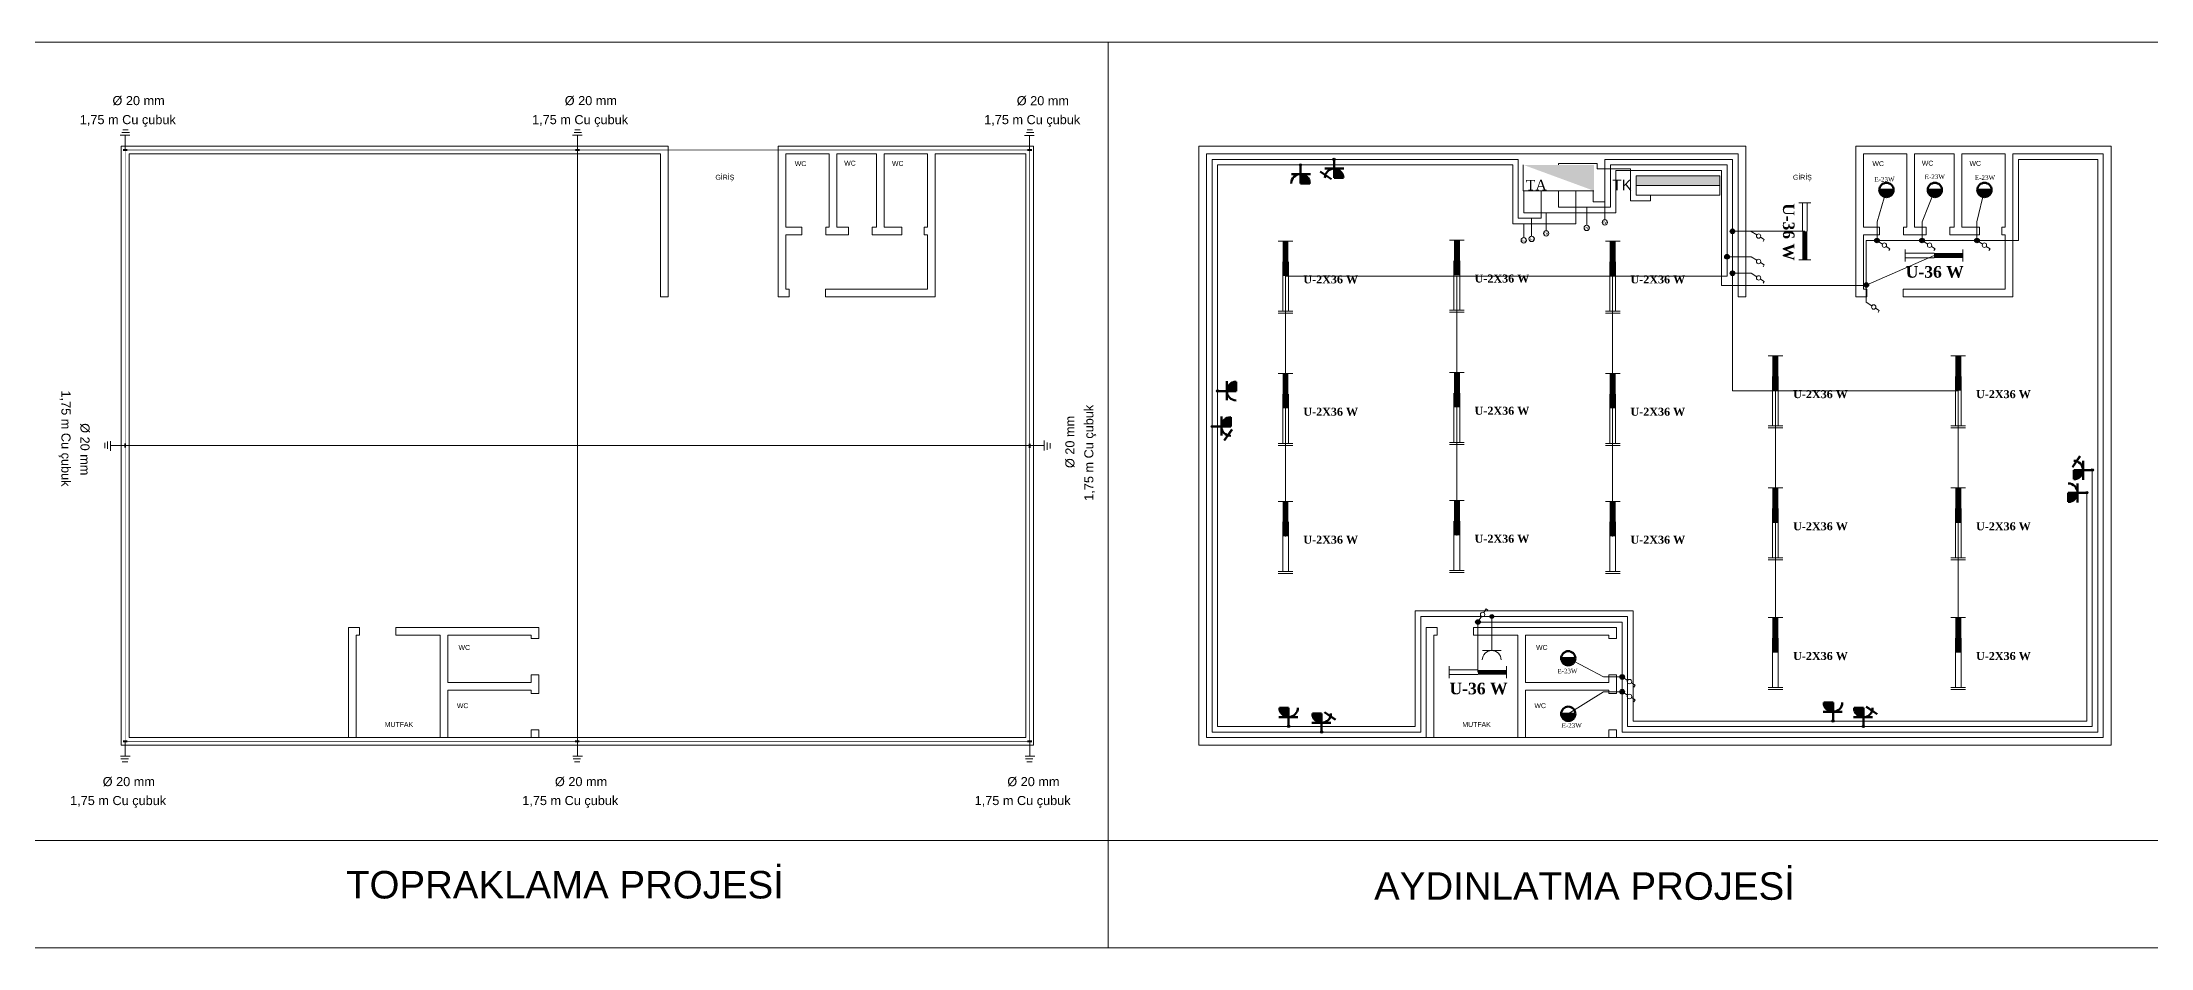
# Model space of a CAD drawing. Header units: millimetres. Extents: x -25043 to 36072, y 3768 to 12000.
# Drawn here: x -12953 to 6206, y 3768 to 12000 of the extents above; entities that cross this region are included whole.
import ezdxf

# ---------------------------------------------------------------- set-up
doc = ezdxf.new("R2010")
doc.units = ezdxf.units.MM
doc.linetypes.add('ACAD_ISO02W100', pattern=[15, 12, -3])
doc.linetypes.add('DASHED', pattern=[19.05, 12.7, -6.35])
for name, color, linetype in [('AnaHat', 11, 'Continuous'), ('AydınlatmaT.', 1, 'Continuous'), ('Elektrik T.', 4, 'Continuous'), ('Hat', 2, 'Continuous'), ('Müşterek', 131, 'Continuous'), ('Tarama', 42, 'Continuous'), ('TopraklamaY.', 3, 'ACAD_ISO02W100'), ('YazılarY.', 7, 'Continuous')]:
    doc.layers.add(name, color=color, linetype=linetype)
for name, color, linetype, lineweight in [('ARMATUR', 3, 'Continuous', 20), ('Duvar', 7, 'Continuous', 20), ('EHAT-DATA', 120, 'DASHED', 20), ('ELK', 1, 'Continuous', 50), ('elk035', 3, 'Continuous', 30), ('OK', 51, 'Continuous', 20), ('PRİZ-1', 4, 'Continuous', 50)]:
    doc.layers.add(name, color=color, linetype=linetype, lineweight=lineweight)
doc.styles.add('ALT', font='times.ttf', dxfattribs={"height": 20})
doc.styles.add('MEKAN', font='times.ttf')
doc.styles.get("Standard").update_dxf_attribs({"font": 'arial.ttf'})
doc.styles.add('TXTX', font='arial.ttf')

# ---------------------------------------------------------------- blocks, each defined once
blk = doc.blocks.new('C_ARMATUR')
at = {"layer": 'ELK'}
blk.add_hatch(color=256, dxfattribs=at).paths.add_polyline_path([(-9, 9, 0.198912), (-12.8, 0), (12.8, 0, 0.668179)])
blk.add_line((-12.8, 0), (12.8, 0), dxfattribs=at)
blk.add_lwpolyline([(-9, 9, 1), (9, -9, 1)], format="xyb", close=True, dxfattribs=at)
blk = doc.blocks.new('B')
at = {"layer": 'elk035'}
blk.add_hatch(color=256, dxfattribs=at).paths.add_polyline_path([(2.5, 0, 1), (-2.5, 0, 1)])
blk.add_circle((0, 0), 2.5, dxfattribs=at)
blk = doc.blocks.new('*U57')
at = {"color": 1}
blk.add_line((0, 5), (0, 20), dxfattribs=at)
for p, q in [((0, -15), (-5, -15)), ((0, -15), (-5, -15)), ((0, -5), (0, -15)), ((0, -5), (0, -15))]:
    blk.add_line(p, q)
blk.add_circle((0, 0), 5)
blk = doc.blocks.new('ETANŞ PRİZ')
at = {"layer": 'PRİZ-1'}
blk.add_hatch(color=256, dxfattribs=at).paths.add_polyline_path([(-12, -24), (0, -24), (0, -12, 0.414214)])
for p, q in [((0, -24), (0, 0)), ((11.8, -12), (-12.8, -12)), ((-12, -24), (0, -24)), ((0, -12), (11.8, -12))]:
    blk.add_line(p, q, dxfattribs=at)
blk.add_arc((0, -24), 12, 0, 180, dxfattribs=at)
at = {"layer": 'EHAT-DATA', "flags": 3}
blk.add_attdef('ETANŞ-PRİZ', (24.8, -22.4), '', height=10, dxfattribs=at)

msp = doc.modelspace()

# ---------------------------------------------------------------- hatches: boundary and pattern name
at = {"layer": 'AnaHat', "lineweight": 0}
h = msp.add_hatch(color=256, dxfattribs=at)
h.dxf.hatch_style = 1
h.paths.add_polyline_path([(1529, 10785), (1529, 10697), (2290, 10697), (2290, 10785)])
at = {"layer": 'YazılarY.', "lineweight": 0}
msp.add_hatch(color=2, dxfattribs=at).paths.add_polyline_path([(1145, 10650), (1145, 10885), (505, 10885)])

# ---------------------------------------------------------------- linework, layer by layer
at = {"lineweight": 0}
for p, q in [((-12234, 10180), (-12234, 11055)), ((-12234, 11055), (-7266, 11055)), ((-12164, 6650), (-12164, 10985)), ((-12164, 10985), (-7336, 10985)), ((-7336, 10985), (-7336, 9685)), ((-7266, 9685), (-7266, 11055)), ((-6266, 11055), (-3946, 11055)), ((-6266, 10985), (-6266, 11055)), ((-6266, 10985), (-6266, 9685)), ((-6196, 10985), (-5802, 10985)), ((-6196, 10318), (-6196, 10985)), ((-6196, 10985), (-5802, 10985)), ((-5802, 10318), (-5802, 10985)), ((-5732, 10985), (-5373, 10985)), ((-5732, 10985), (-5373, 10985)), ((-5732, 10318), (-5732, 10985)), ((-5373, 10318), (-5373, 10985)), ((-5303, 10985), (-4909, 10985)), ((-5303, 10985), (-4909, 10985)), ((-5303, 10318), (-5303, 10985)), ((-4909, 10985), (-4909, 10318)), ((-4839, 10985), (-4016, 10985)), ((-4839, 10985), (-4839, 9685)), ((-4016, 10985), (-4016, 7642)), ((-3946, 11055), (-3946, 7134)), ((-2443, 10180), (-2443, 11055)), ((-2443, 11055), (2525, 11055)), ((-2373, 6650), (-2373, 10985)), ((-2373, 10985), (2455, 10985)), ((2455, 10985), (2455, 9685)), ((2525, 9685), (2525, 11055)), ((3525, 11055), (5844, 11055)), ((3525, 10985), (3525, 11055)), ((3525, 10985), (3525, 9685)), ((3595, 10985), (3989, 10985)), ((3595, 10318), (3595, 10985)), ((3595, 10985), (3989, 10985)), ((3989, 10318), (3989, 10985)), ((4059, 10985), (4418, 10985)), ((4059, 10985), (4418, 10985)), ((4059, 10318), (4059, 10985)), ((4418, 10318), (4418, 10985)), ((4488, 10985), (4882, 10985)), ((4488, 10985), (4882, 10985)), ((4488, 10318), (4488, 10985)), ((4882, 10985), (4882, 10318)), ((4952, 10985), (5774, 10985)), ((4952, 10985), (4952, 9685)), ((5774, 10985), (5774, 7642)), ((5844, 11055), (5844, 7134)), ((-12234, 5610), (-12234, 10180)), ((-6051, 10318), (-6196, 10318)), ((-6196, 9755), (-6196, 10248)), ((-6196, 10248), (-6162, 10248)), ((-6196, 10248), (-6051, 10248)), ((-6051, 10248), (-6051, 10318)), ((-5832, 10248), (-5832, 10318)), ((-5832, 10318), (-5802, 10318)), ((-5832, 10248), (-5626, 10248)), ((-5732, 10318), (-5626, 10318)), ((-5626, 10318), (-5626, 10248)), ((-5413, 10318), (-5373, 10318)), ((-5413, 10248), (-5413, 10318)), ((-5413, 10248), (-5142, 10248)), ((-5373, 10248), (-5413, 10248)), ((-5338, 10248), (-5373, 10248)), ((-5373, 10248), (-5303, 10248)), ((-5303, 10318), (-5273, 10318)), ((-5273, 10318), (-5142, 10318)), ((-5142, 10318), (-5142, 10248)), ((-4939, 10248), (-4939, 10318)), ((-4939, 10318), (-4909, 10318)), ((-4939, 10248), (-4909, 10248)), ((-4909, 10248), (-4939, 10248)), ((-4909, 10248), (-4909, 9755)), ((-2443, 5610), (-2443, 10180)), ((3740, 10318), (3595, 10318)), ((3595, 9755), (3595, 10248)), ((3595, 10248), (3629, 10248)), ((3595, 10248), (3740, 10248)), ((3740, 10248), (3740, 10318)), ((3959, 10248), (3959, 10318)), ((3959, 10318), (3989, 10318)), ((3959, 10248), (4164, 10248)), ((4059, 10318), (4164, 10318)), ((4164, 10318), (4164, 10248)), ((4378, 10318), (4418, 10318)), ((4378, 10248), (4378, 10318)), ((4378, 10248), (4648, 10248)), ((4418, 10248), (4378, 10248)), ((4453, 10248), (4418, 10248)), ((4418, 10248), (4488, 10248)), ((4488, 10318), (4518, 10318)), ((4518, 10318), (4648, 10318)), ((4648, 10318), (4648, 10248)), ((4852, 10248), (4852, 10318)), ((4852, 10318), (4882, 10318)), ((4852, 10248), (4882, 10248)), ((4882, 10248), (4852, 10248)), ((4882, 10248), (4882, 9755)), ((-7336, 9685), (-7266, 9685)), ((-6266, 9685), (-6196, 9685)), ((-6166, 9755), (-6196, 9755)), ((-6196, 9685), (-6166, 9685)), ((-6166, 9685), (-6166, 9755)), ((-5836, 9755), (-5836, 9685)), ((-5836, 9755), (-4909, 9755)), ((-4839, 9685), (-5836, 9685)), ((2455, 9685), (2525, 9685)), ((3525, 9685), (3595, 9685)), ((3625, 9755), (3595, 9755)), ((3595, 9685), (3625, 9685)), ((3625, 9685), (3625, 9755)), ((3955, 9755), (3955, 9685)), ((3955, 9755), (4882, 9755)), ((4952, 9685), (3955, 9685)), ((-4016, 7642), (-4016, 7134)), ((5774, 7642), (5774, 7134)), ((-4016, 7134), (-4016, 6650)), ((-3946, 7134), (-3946, 5680)), ((5774, 7134), (5774, 6650)), ((5844, 7134), (5844, 5680)), ((-12164, 6650), (-12164, 5680)), ((-10099, 6680), (-10069, 6680)), ((-10099, 6610), (-10099, 5680)), ((-10069, 6610), (-10099, 6610)), ((-10069, 6680), (-10069, 6610)), ((-9739, 6680), (-9739, 6610)), ((-9739, 6680), (-8439, 6680)), ((-9739, 6610), (-9336, 6610)), ((-9336, 6610), (-9336, 5680)), ((-9266, 6610), (-8509, 6610)), ((-9266, 6610), (-9266, 6181)), ((-8509, 6610), (-8509, 6580)), ((-8509, 6610), (-8509, 6580)), ((-8509, 6580), (-8439, 6580)), ((-8439, 6680), (-8439, 6580)), ((-4016, 6650), (-4016, 5680)), ((-2373, 6650), (-2373, 5680)), ((-308, 6680), (-278, 6680)), ((-308, 6610), (-308, 5680)), ((-278, 6610), (-308, 6610)), ((-278, 6680), (-278, 6610)), ((52, 6680), (52, 6610)), ((52, 6680), (1352, 6680)), ((52, 6610), (454, 6610)), ((454, 6610), (454, 5680)), ((524, 6610), (1282, 6610)), ((524, 6610), (524, 6181)), ((1282, 6610), (1282, 6580)), ((1282, 6610), (1282, 6580)), ((1282, 6580), (1352, 6580)), ((1352, 6680), (1352, 6580)), ((5774, 6650), (5774, 5680)), ((-8509, 6181), (-9266, 6181)), ((-8509, 6250), (-8509, 6181)), ((-8509, 6250), (-8439, 6250)), ((-8439, 6250), (-8439, 6081)), ((1282, 6181), (524, 6181)), ((1282, 6250), (1282, 6181)), ((1282, 6250), (1352, 6250)), ((1352, 6250), (1352, 6081)), ((-9266, 6111), (-9266, 5680)), ((-8509, 6111), (-9266, 6111)), ((-8509, 6111), (-8509, 6081)), ((-8509, 6111), (-8509, 6081)), ((-8509, 6081), (-8439, 6081)), ((524, 6111), (524, 5680)), ((1282, 6111), (524, 6111)), ((1282, 6111), (1282, 6081)), ((1282, 6111), (1282, 6081)), ((1282, 6081), (1352, 6081)), ((-8509, 5751), (-8509, 5680)), ((-8509, 5751), (-8439, 5751)), ((-8439, 5751), (-8439, 5680)), ((1282, 5751), (1282, 5680)), ((1282, 5751), (1352, 5751)), ((1352, 5751), (1352, 5680)), ((-3946, 5610), (-12234, 5610)), ((-11816, 5680), (-12164, 5680)), ((-11990, 5680), (-12075, 5680)), ((-12075, 5610), (-11905, 5610)), ((-11905, 5680), (-11990, 5680)), ((-11399, 5680), (-11816, 5680)), ((-11329, 5680), (-11746, 5680)), ((-11569, 5610), (-11399, 5610)), ((-10911, 5680), (-11329, 5680)), ((-10841, 5680), (-11259, 5680)), ((-11100, 5610), (-10930, 5610)), ((-10354, 5680), (-10841, 5680)), ((-10597, 5680), (-10682, 5680)), ((-10682, 5610), (-10512, 5610)), ((-10512, 5680), (-10597, 5680)), ((-9484, 5680), (-10354, 5680)), ((-9919, 5680), (-10169, 5680)), ((-10169, 5610), (-9669, 5610)), ((-9669, 5680), (-9919, 5680)), ((-9414, 5680), (-9669, 5680)), ((-8544, 5680), (-9414, 5680)), ((-8979, 5680), (-9229, 5680)), ((-9229, 5610), (-8729, 5610)), ((-8729, 5680), (-8979, 5680)), ((-8544, 5680), (-8729, 5680)), ((-7604, 5680), (-8544, 5680)), ((-8039, 5680), (-8289, 5680)), ((-8289, 5610), (-7789, 5610)), ((-7789, 5680), (-8039, 5680)), ((-7604, 5680), (-7789, 5680)), ((-4016, 5680), (-7604, 5680)), ((-7099, 5680), (-7349, 5680)), ((-7349, 5610), (-6849, 5610)), ((-6849, 5680), (-7099, 5680)), ((-3946, 5680), (-3946, 5610)), ((5844, 5610), (-2443, 5610)), ((-2026, 5680), (-2373, 5680)), ((-2200, 5680), (-2285, 5680)), ((-2285, 5610), (-2115, 5610)), ((-2115, 5680), (-2200, 5680)), ((-1608, 5680), (-2026, 5680)), ((-1538, 5680), (-1956, 5680)), ((-1778, 5610), (-1608, 5610)), ((-1121, 5680), (-1538, 5680)), ((-1051, 5680), (-1468, 5680)), ((-1310, 5610), (-1140, 5610)), ((-563, 5680), (-1051, 5680)), ((-807, 5680), (-892, 5680)), ((-892, 5610), (-722, 5610)), ((-722, 5680), (-807, 5680)), ((307, 5680), (-563, 5680)), ((-128, 5680), (-378, 5680)), ((-378, 5610), (122, 5610)), ((122, 5680), (-128, 5680)), ((377, 5680), (122, 5680)), ((1247, 5680), (377, 5680)), ((812, 5680), (562, 5680)), ((562, 5610), (1062, 5610)), ((1062, 5680), (812, 5680)), ((1247, 5680), (1062, 5680)), ((2187, 5680), (1247, 5680)), ((1752, 5680), (1502, 5680)), ((1502, 5610), (2002, 5610)), ((2002, 5680), (1752, 5680)), ((2187, 5680), (2002, 5680)), ((5774, 5680), (2187, 5680)), ((2692, 5680), (2442, 5680)), ((2442, 5610), (2942, 5610)), ((2942, 5680), (2692, 5680)), ((5844, 5680), (5844, 5610))]:
    msp.add_line(p, q, dxfattribs=at)
at = {"color": 4, "linetype": 'Continuous', "lineweight": 0}
for p, q in [((-2216, 8384), (-2147, 8484)), ((-2211, 8381), (-2143, 8481)), ((-2207, 8379), (-2139, 8478)), ((5558, 8239), (5490, 8139)), ((5562, 8236), (5494, 8137)), ((5566, 8234), (5498, 8134)), ((3717, 5888), (3617, 5956)), ((3719, 5892), (3620, 5960)), ((3722, 5896), (3622, 5964)), ((-1205, 5838), (-1305, 5906)), ((-1202, 5842), (-1302, 5910)), ((-1199, 5846), (-1299, 5914))]:
    msp.add_line(p, q, dxfattribs=at)
at = {"lineweight": 0}
for points in [[(-13103, 12000), (-3268, 12000), (-3268, 4743), (-13103, 4743)], [(-3268, 12000), (6567, 12000), (6567, 4743), (-3268, 4743)], [(-13103, 4743), (-3268, 4743), (-3268, 3768), (-13103, 3768)], [(-3268, 4743), (6567, 4743), (6567, 3768), (-3268, 3768)]]:
    msp.add_lwpolyline(points, close=True, dxfattribs=at)
for points in [[(-10169, 5680), (-10169, 6680), (-10099, 6680)], [(-378, 5680), (-378, 6680), (-308, 6680)]]:
    msp.add_lwpolyline(points, dxfattribs=at)
at = {"layer": 'AnaHat', "lineweight": 0}
for p, q in [((825, 10885), (825, 10898)), ((2290, 10697), (1529, 10697)), ((1529, 10609), (1534, 10609)), ((1659, 10559), (1529, 10559)), ((1659, 10609), (1659, 10559))]:
    msp.add_line(p, q, dxfattribs=at)
at = {"layer": 'AnaHat', "color": 6, "lineweight": 0}
msp.add_line((1960, 10886), (1960, 10885), dxfattribs=at)
at = {"layer": 'AnaHat', "lineweight": 0}
msp.add_lwpolyline([(1529, 10559), (1479, 10559), (1479, 10848), (1479, 10848), (1245, 10848), (1175, 10848), (1175, 10898), (825, 10898)], dxfattribs=at)
msp.add_lwpolyline([(2290, 10609), (1529, 10609), (1529, 10785), (2290, 10785)], close=True, dxfattribs=at)
at = {"layer": 'ARMATUR', "lineweight": 0}
for p, q in [((3116, 10539), (3008, 10539)), ((3041, 10539), (3041, 10281)), ((3084, 10281), (3084, 10539)), ((-1722, 10192), (-1590, 10192)), ((-1722, 10192), (-1590, 10192)), ((-165, 10200), (-33, 10200)), ((-165, 10200), (-33, 10200)), ((1250, 10192), (1383, 10192)), ((1250, 10192), (1383, 10192)), ((-1682, 10005), (-1682, 9687)), ((-1629, 9687), (-1629, 10005)), ((-126, 10013), (-126, 9695)), ((-73, 9695), (-73, 10013)), ((1290, 10005), (1290, 9687)), ((1343, 9687), (1343, 10005)), ((3116, 10022), (3008, 10022)), ((3975, 10115), (3975, 10007)), ((4236, 10083), (3975, 10083)), ((3975, 10039), (4236, 10039)), ((4497, 10115), (4497, 10007)), ((-1682, 9874), (-1682, 9556)), ((-1629, 9556), (-1629, 9874)), ((-126, 9882), (-126, 9564)), ((-73, 9564), (-73, 9882)), ((1290, 9874), (1290, 9556)), ((1343, 9556), (1343, 9874)), ((-1722, 9556), (-1590, 9556)), ((-1722, 9537), (-1590, 9537)), ((-165, 9564), (-33, 9564)), ((-165, 9546), (-33, 9546)), ((1250, 9556), (1383, 9556)), ((1250, 9537), (1383, 9537)), ((2728, 9150), (2861, 9150)), ((2728, 9150), (2861, 9150)), ((4390, 9150), (4522, 9150)), ((-1722, 8989), (-1590, 8989)), ((-1722, 8989), (-1590, 8989)), ((-165, 8998), (-33, 8998)), ((-165, 8998), (-33, 8998)), ((1250, 8989), (1383, 8989)), ((1250, 8989), (1383, 8989)), ((2768, 8962), (2768, 8644)), ((2768, 8832), (2768, 8514)), ((2821, 8644), (2821, 8962)), ((2821, 8514), (2821, 8832)), ((4430, 8962), (4430, 8644)), ((4430, 8832), (4430, 8514)), ((4483, 8644), (4483, 8962)), ((4483, 8514), (4483, 8832)), ((-1682, 8802), (-1682, 8484)), ((-1682, 8671), (-1682, 8353)), ((-1629, 8484), (-1629, 8802)), ((-1629, 8353), (-1629, 8671)), ((-126, 8811), (-126, 8493)), ((-126, 8680), (-126, 8362)), ((-73, 8493), (-73, 8811)), ((-73, 8362), (-73, 8680)), ((1290, 8802), (1290, 8484)), ((1290, 8671), (1290, 8353)), ((1343, 8484), (1343, 8802)), ((1343, 8353), (1343, 8671)), ((2728, 8514), (2861, 8514)), ((2728, 8495), (2861, 8495)), ((4390, 8514), (4522, 8514)), ((4390, 8495), (4522, 8495)), ((-1722, 8353), (-1590, 8353)), ((-1722, 8335), (-1590, 8335)), ((-165, 8362), (-33, 8362)), ((-165, 8343), (-33, 8343)), ((1250, 8353), (1383, 8353)), ((1250, 8335), (1383, 8335)), ((2728, 7948), (2861, 7948)), ((2728, 7948), (2861, 7948)), ((4390, 7948), (4522, 7948)), ((4390, 7948), (4522, 7948)), ((-1722, 7826), (-1590, 7826)), ((-1722, 7826), (-1590, 7826)), ((-165, 7835), (-33, 7835)), ((-165, 7835), (-33, 7835)), ((1250, 7826), (1383, 7826)), ((1250, 7826), (1383, 7826)), ((2768, 7761), (2768, 7443)), ((2821, 7443), (2821, 7761)), ((4430, 7761), (4430, 7443)), ((4483, 7443), (4483, 7761)), ((-1682, 7639), (-1682, 7321)), ((-1682, 7508), (-1682, 7190)), ((-1629, 7321), (-1629, 7639)), ((-1629, 7190), (-1629, 7508)), ((-126, 7648), (-126, 7330)), ((-126, 7517), (-126, 7199)), ((-73, 7330), (-73, 7648)), ((-73, 7199), (-73, 7517)), ((1290, 7639), (1290, 7321)), ((1290, 7508), (1290, 7190)), ((1343, 7321), (1343, 7639)), ((1343, 7190), (1343, 7508)), ((2768, 7630), (2768, 7312)), ((2821, 7312), (2821, 7630)), ((4430, 7630), (4430, 7312)), ((4483, 7312), (4483, 7630)), ((2728, 7312), (2861, 7312)), ((2728, 7294), (2861, 7294)), ((4390, 7312), (4522, 7312)), ((4390, 7294), (4522, 7294)), ((-1722, 7190), (-1590, 7190)), ((-1722, 7172), (-1590, 7172)), ((-165, 7199), (-33, 7199)), ((-165, 7180), (-33, 7180)), ((1250, 7190), (1383, 7190)), ((1250, 7172), (1383, 7172)), ((2728, 6770), (2861, 6770)), ((2728, 6770), (2861, 6770)), ((4390, 6770), (4522, 6770)), ((4390, 6770), (4522, 6770)), ((2768, 6582), (2768, 6264)), ((2821, 6264), (2821, 6582)), ((4430, 6582), (4430, 6264)), ((4483, 6264), (4483, 6582)), ((-169, 6328), (-169, 6219)), ((352, 6328), (352, 6219)), ((2768, 6452), (2768, 6134)), ((2821, 6134), (2821, 6452)), ((4430, 6452), (4430, 6134)), ((4483, 6134), (4483, 6452)), ((92, 6295), (-169, 6295)), ((-169, 6252), (92, 6252)), ((2728, 6134), (2861, 6134)), ((4389, 6134), (4522, 6134)), ((2728, 6115), (2861, 6115)), ((4389, 6116), (4522, 6116))]:
    msp.add_line(p, q, dxfattribs=at)
for points, const_width in [([(-1656, 10192), (-1656, 9874)], 53), ([(-1656, 10192), (-1656, 9874)], 53), ([(-99, 10200), (-99, 9882)], 53), ([(-99, 10200), (-99, 9882)], 53), ([(1316, 10192), (1316, 9874)], 53), ([(1316, 10192), (1316, 9874)], 53), ([(3062, 10022), (3062, 10281)], 43), ([(4497, 10061), (4236, 10061)], 43.5), ([(-1656, 8989), (-1656, 8671)], 53), ([(-1656, 8989), (-1656, 8671)], 53), ([(-99, 8998), (-99, 8680)], 53), ([(-99, 8998), (-99, 8680)], 53), ([(1316, 8989), (1316, 8671)], 53), ([(1316, 8989), (1316, 8671)], 53), ([(2794, 9150), (2794, 8832)], 53), ([(2794, 9150), (2794, 8832)], 53), ([(4456, 9150), (4456, 8832)], 53), ([(4456, 9150), (4456, 8832)], 53), ([(-99, 7835), (-99, 7517)], 53), ([(-99, 7835), (-99, 7517)], 53), ([(2794, 7948), (2794, 7630)], 53), ([(2794, 7948), (2794, 7630)], 53), ([(4456, 7948), (4456, 7630)], 53), ([(4456, 7948), (4456, 7630)], 53), ([(-1656, 7826), (-1656, 7508)], 53), ([(-1656, 7826), (-1656, 7508)], 53), ([(1316, 7826), (1316, 7508)], 53), ([(1316, 7826), (1316, 7508)], 53), ([(2794, 6770), (2794, 6452)], 53), ([(2794, 6770), (2794, 6452)], 53), ([(4456, 6770), (4456, 6452)], 53), ([(4456, 6770), (4456, 6452)], 53), ([(352, 6273), (92, 6273)], 43.5)]:
    msp.add_lwpolyline(points, dxfattribs=dict(at, const_width=const_width))
at = {"layer": 'AydınlatmaT.', "lineweight": 0}
for p, q in [((508, 10650), (508, 10550)), ((823, 10650), (823, 10550)), ((1138, 10650), (1138, 10550)), ((3718, 10368), (3803, 10657)), ((4243, 10657), (4127, 10368)), ((4626, 10368), (4694, 10657)), ((3718, 10318), (3718, 10368)), ((4127, 10318), (4127, 10368)), ((4626, 10318), (4626, 10368)), ((3620, 10198), (3620, 9755)), ((3718, 10198), (3718, 10318)), ((4127, 10198), (4127, 10318)), ((4626, 10198), (4626, 10318)), ((2355, 10050), (2475, 10050)), ((2475, 10050), (2575, 10050)), ((3620, 9793), (4236, 10061)), ((2405, 9900), (2525, 9900)), ((2525, 9900), (2575, 9900)), ((3620, 9755), (3620, 9685)), ((3620, 9685), (3620, 9635)), ((913, 6400), (1232, 6231)), ((913, 5896), (1232, 6096))]:
    msp.add_line(p, q, dxfattribs=at)
for points in [[(1402, 6096), (1402, 5730), (1402, 5730), (5724, 5730), (5724, 5730), (5724, 10935), (5724, 10935), (5002, 10935), (5002, 10935), (5002, 10248), (5002, 10198), (3620, 10198), (3620, 10198), (3620, 10198), (3620, 9685), (3620, 9790), (2355, 9790), (2305, 9790), (2305, 10835), (2305, 10835), (1345, 10835), (1345, 10835), (1345, 10500), (1345, 10450), (976, 10450), (822, 10450), (772, 10450), (508, 10450), (508, 10550)], [(4456, 6452), (4456, 7630), (4456, 8832), (2794, 8832), (2794, 7630), (2794, 6452), (2794, 8832), (2455, 8832), (2405, 8832), (2405, 10935), (2405, 10935), (1245, 10935), (1245, 10935), (1245, 10550), (1138, 10550)], [(1295, 10885), (1295, 10550), (1295, 10500), (823, 10500), (823, 10550)], [(1316, 9874), (2355, 9874), (2355, 9874), (2355, 10885), (2355, 10885), (1295, 10885)], [(3062, 10281), (2405, 10281)], [(-1656, 7508), (-1656, 8671), (-1656, 9874), (-99, 9874), (-99, 8680), (-99, 7517), (-99, 9874), (-99, 9874), (-99, 9874)], [(-99, 9874), (1316, 9874), (1316, 8671), (1316, 7508)], [(92, 6273), (92, 6560), (92, 6560), (92, 6560), (92, 6680), (92, 6730), (1352, 6730), (1402, 6730), (1402, 6181), (1402, 6231), (1282, 6231), (1232, 6231), (1402, 6231), (1402, 6096), (1402, 6096), (1282, 6096), (1232, 6096)]]:
    msp.add_lwpolyline(points, dxfattribs=at)
at = {"layer": 'Elektrik T.', "color": 4, "lineweight": 0}
for p, q in [((-1343, 10819), (-1243, 10751)), ((-1340, 10823), (-1240, 10755)), ((-1337, 10828), (-1238, 10759)), ((217, 6471), (217, 6574)), ((302, 6471), (132, 6471))]:
    msp.add_line(p, q, dxfattribs=at)
at = {"layer": 'Elektrik T.', "lineweight": 0}
for p, q in [((666, 10650), (666, 10550)), ((981, 10650), (981, 10550)), ((217, 6574), (217, 6780))]:
    msp.add_line(p, q, dxfattribs=at)
for points in [[(666, 10550), (666, 10450), (666, 10400), (508, 10400), (458, 10400), (458, 10935), (458, 10935), (-2323, 10935), (-2323, 10935), (-2323, 5730), (-2323, 5730), (-428, 5730), (-428, 5730), (-428, 6680), (-428, 6730), (-428, 6780), (1402, 6780), (1452, 6780), (1452, 5780), (1452, 5780), (5674, 5780), (5674, 5780), (5674, 7843), (5674, 8111)], [(981, 10550), (981, 10450), (981, 10350), (508, 10350), (408, 10350), (408, 10885), (-2273, 10885), (-2273, 5780), (-478, 5780), (-478, 6680), (-478, 6730), (-478, 6830), (1402, 6830), (1502, 6830), (1502, 5830), (5624, 5830), (5624, 7843), (5624, 7905)]]:
    msp.add_lwpolyline(points, dxfattribs=at)
at = {"layer": 'Elektrik T.', "color": 4, "lineweight": 0}
for start, end in [(90, 180), (0, 90)]:
    msp.add_arc((217, 6385), 85.6, start, end, dxfattribs=at)
at = {"layer": 'Hat', "color": 3, "lineweight": 0}
for p in [(502, 10886), (1145, 10650)]:
    msp.add_line(p, (502, 10650), dxfattribs=at)
at = {"layer": 'Müşterek', "lineweight": 0}
msp.add_line((522, 10650), (522, 10650), dxfattribs=at)
at = {"layer": 'Tarama', "color": 7, "lineweight": 0, "true_color": 0xffffff, "const_width": 17.5}
for points in [[(-12218, 11021), (-12178, 11021)], [(-8109, 11021), (-8069, 11021)], [(-4001, 11020), (-3961, 11020)], [(-12199, 8314), (-12199, 8354)], [(-3981, 8352), (-3981, 8312)], [(-12180, 5645), (-12220, 5645)], [(-8071, 5645), (-8111, 5645)], [(-3961, 5645), (-4001, 5645)]]:
    msp.add_lwpolyline(points, dxfattribs=at)
at = {"layer": 'Tarama', "lineweight": 0, "const_width": 5}
msp.add_lwpolyline([(-12199, 11020), (-12199, 11020), (-12199, 11020), (-4016, 11020), (-3981, 11020), (-3981, 5680), (-3981, 5645), (-12164, 5645), (-12199, 5645), (-12199, 11020)], dxfattribs=at)
at = {"layer": 'TopraklamaY.', "linetype": 'ByBlock', "lineweight": 0}
for p, q in [((-12156, 11154), (-12245, 11154)), ((-12161, 11180), (-12228, 11180)), ((-12173, 11205), (-12221, 11205)), ((-12199, 11020), (-12199, 11154)), ((-8047, 11154), (-8136, 11154)), ((-8052, 11180), (-8119, 11180)), ((-8064, 11205), (-8113, 11205)), ((-8090, 11020), (-8090, 11154)), ((-3940, 11153), (-4028, 11153)), ((-3944, 11179), (-4011, 11179)), ((-3956, 11205), (-4005, 11205)), ((-3982, 11020), (-3982, 11153)), ((-12383, 8359), (-12383, 8310)), ((-12358, 8371), (-12358, 8303)), ((-12332, 8375), (-12332, 8287)), ((-12198, 8333), (-12332, 8333)), ((-3981, 8333), (-3848, 8333)), ((-3848, 8290), (-3848, 8379)), ((-3822, 8295), (-3822, 8362)), ((-3796, 8307), (-3796, 8355)), ((-12199, 5645), (-12199, 5512)), ((-8090, 5645), (-8090, 5512)), ((-3980, 5645), (-3980, 5512)), ((-12241, 5512), (-12153, 5512)), ((-12237, 5486), (-12169, 5486)), ((-12225, 5460), (-12176, 5460)), ((-8132, 5512), (-8044, 5512)), ((-8128, 5486), (-8061, 5486)), ((-8116, 5460), (-8067, 5460)), ((-4023, 5512), (-3934, 5512)), ((-4018, 5486), (-3951, 5486)), ((-4006, 5460), (-3957, 5460))]:
    msp.add_line(p, q, dxfattribs=at)
at = {"layer": 'TopraklamaY.', "lineweight": 0}
for q in [(-8090, 11020), (-12199, 8333), (-3981, 8333), (-8090, 5645)]:
    msp.add_line((-8090, 8333), q, dxfattribs=at)
at = {"layer": 'YazılarY.', "lineweight": 0}
for p, q in [((1245, 10550), (1245, 10386)), ((508, 10350), (508, 10224)), ((580, 10400), (580, 10236)), ((712, 10450), (712, 10286)), ((1080, 10500), (1080, 10336))]:
    msp.add_line(p, q, dxfattribs=at)
at = {"layer": 'YazılarY.', "color": 2, "lineweight": 0, "true_color": 0xf1eb1f}
for centre in [(1245, 10362), (508, 10199), (580, 10212), (712, 10262), (1080, 10312)]:
    msp.add_circle(centre, 24.4, dxfattribs=at)

# ---------------------------------------------------------------- block references
at = {"layer": 'AydınlatmaT.', "lineweight": 0, "xscale": 5.10330242763779, "yscale": 5.10330242763779, "zscale": 5.10330242763779, "rotation": 180}
for p in [(3803, 10657), (4243, 10657), (4694, 10657), (913, 6400), (913, 5896)]:
    msp.add_blockref('C_ARMATUR', p, dxfattribs=at)
at = {"layer": 'Duvar', "lineweight": 0}
for p, xscale, yscale, zscale, rotation in [((-1215, 10935), 4.041013676499343, 4.041013676499343, 4.041013676499343, 199.6047395526663), ((-1520, 10885), 4.041013676499343, 4.041013676499343, 4.041013676499343, 199.6047395526663), ((2405, 10281), 8.378506419026047, 8.378506419026047, 8.378506419026047, 109.6047395526662), ((3718, 10198), 8.378506419026047, 8.378506419026047, 8.378506419026047, 109.6047395526662), ((4127, 10198), 8.378506419026047, 8.378506419026047, 8.378506419026047, 109.6047395526662), ((4626, 10198), 8.378506419026047, 8.378506419026047, 8.378506419026047, 109.6047395526662), ((2355, 10050), 8.378506419026047, 8.378506419026047, 8.378506419026047, 109.6047395526662), ((2405, 9900), 8.378506419026047, 8.378506419026047, 8.378506419026047, 109.6047395526662), ((3620, 9793), 8.378506419026047, 8.378506419026047, 8.378506419026047, 109.6047395526662), ((-2273, 8829), 4.041013676499343, 4.041013676499343, 4.041013676499343, 289.6047395526663), ((-2323, 8507), 4.041013676499343, 4.041013676499343, 4.041013676499343, 289.6047395526663), ((5674, 8111), 4.041013676499343, 4.041013676499343, 4.041013676499343, 109.6047395526662), ((5624, 7905), 4.041013676499343, 4.041013676499343, 4.041013676499343, 109.6047395526662), ((92, 6730), 8.378506419026047, 8.378506419026047, 8.378506419026047, 199.6047395526663), ((218, 6780), 6.79682900901123, 6.79682900901123, 6.79682900901123, 199.6047395526663), ((1402, 6231), 8.378506419026047, 8.378506419026047, 8.378506419026047, 109.6047395526662), ((1402, 6096), 8.378506419026047, 8.378506419026047, 8.378506419026047, 109.6047395526662), ((-1628, 5782), 4.041013676499343, 4.041013676499343, 4.041013676499343, 19.60473955266624), ((3318, 5830), 4.041013676499343, 4.041013676499343, 4.041013676499343, 19.60473955266624), ((3594, 5780), 4.041013676499343, 4.041013676499343, 4.041013676499343, 19.60473955266624), ((-1328, 5730), 4.041013676499343, 4.041013676499343, 4.041013676499343, 19.60473955266624)]:
    msp.add_blockref('B', p, dxfattribs=dict(at, xscale=xscale, yscale=yscale, zscale=zscale, rotation=rotation))
at = {"layer": 'Elektrik T.', "color": 4, "lineweight": 0, "xscale": -7.017378529349124, "yscale": 7.017378529349124, "zscale": 7.017378529349124}
for p in [(-1215, 10935), (-1520, 10885)]:
    msp.add_blockref('ETANŞ PRİZ', p, dxfattribs=at)
at = {"layer": 'OK', "lineweight": 0}
for name, p, xscale, yscale, zscale, rotation in [('*U57', (2642, 10238), 3.993425786186889, 3.993425786186889, 3.993425786186889, 57.76176437795592), ('*U57', (3785, 10155), 3.993425786186889, 3.993425786186889, 3.993425786186889, 57.76176437795592), ('*U57', (4195, 10155), 3.993425786186889, 3.993425786186889, 3.993425786186889, 57.76176437795592), ('*U57', (4694, 10155), 3.993425786186889, 3.993425786186889, 3.993425786186889, 57.76176437795592), ('*U57', (2642, 10007), 3.993425786186889, 3.993425786186889, 3.993425786186889, 57.76176437795592), ('*U57', (2642, 9858), 3.993425786186889, 3.993425786186889, 3.993425786186889, 57.76176437795592), ('*U57', (3688, 9593), 3.993425786186889, 3.993425786186889, 3.993425786186889, 57.76176437795592), ('ETANŞ PRİZ', (-2273, 8829), -7.017378529349124, 7.017378529349124, 7.017378529349124, 90), ('ETANŞ PRİZ', (-2323, 8507), -7.017378529349124, 7.017378529349124, 7.017378529349124, 90), ('ETANŞ PRİZ', (5674, 8111), -7.017378529349124, 7.017378529349124, 7.017378529349124, 270), ('ETANŞ PRİZ', (5624, 7905), -7.017378529349124, 7.017378529349124, 7.017378529349124, 270), ('*U57', (134, 6798), 3.993425786186889, 3.993425786186889, 3.993425786186889, 147.7617643779559), ('*U57', (1469, 6188), 3.993425786186889, 3.993425786186889, 3.993425786186889, 57.76176437795592), ('ETANŞ PRİZ', (-1628, 5782), -7.017378529349124, 7.017378529349124, 7.017378529349124, 180), ('*U57', (1469, 6053), 3.993425786186889, 3.993425786186889, 3.993425786186889, 57.76176437795592), ('ETANŞ PRİZ', (3318, 5830), -7.017378529349124, 7.017378529349124, 7.017378529349124, 180), ('ETANŞ PRİZ', (3594, 5780), -7.017378529349124, 7.017378529349124, 7.017378529349124, 180), ('ETANŞ PRİZ', (-1328, 5730), -7.017378529349124, 7.017378529349124, 7.017378529349124, 180)]:
    msp.add_blockref(name, p, dxfattribs=dict(at, xscale=xscale, yscale=yscale, zscale=zscale, rotation=rotation))

# ---------------------------------------------------------------- texts
at = {"lineweight": 0, "attachment_point": 1}
for s, width, insert, char_height in [('WC', 222.71, (-5666, 10923), 45), ('WC', 222.71, (-5232, 10921), 45), ('WC', 222.71, (4125, 10923), 45), ('WC', 222.71, (4558, 10921), 45), ('GİRİŞ', 222.71, (-6836, 10795), 45), ('WC', 222.71, (-6115, 10919), 45), ('GİRİŞ', 222.71, (2954, 10795), 45), ('WC', 222.71, (3676, 10919), 45), ('WC', 222.71, (-9170, 6521), 45), ('WC', 222.71, (620, 6521), 45), ('WC', 222.71, (-9185, 5992), 45), ('WC', 222.71, (605, 5992), 45), ('MUTFAK', 231.54, (-9841, 5821), 45), ('MUTFAK', 231.54, (-50, 5821), 45), ('TOPRAKLAMA PROJESİ', 11069.56, (-10192, 4467), 250), ('AYDINLATMA PROJESİ', 11069.56, (-851, 4455), 250)]:
    msp.add_mtext_dynamic_manual_height_columns(s, width=width, gutter_width=12.5, heights=[0], dxfattribs=dict(at, insert=insert, char_height=char_height))
at = {"layer": 'AnaHat', "lineweight": 0, "insert": (1314, 10752), "char_height": 98, "attachment_point": 1}
msp.add_mtext_dynamic_manual_height_columns('TK', width=173.37, gutter_width=87.5, heights=[0], dxfattribs=at)
at = {"layer": 'ARMATUR', "color": 3, "lineweight": 0, "insert": (2861, 10014), "char_height": 104.64, "width": 1327.36, "attachment_point": 9, "rotation": 270, "style": 'ALT'}
msp.add_mtext('{\\fBookman Old Style|b1|i0|c162|p18;U-36 W}', dxfattribs=at)
at = {"layer": 'ARMATUR', "color": 3, "lineweight": 0, "attachment_point": 9, "style": 'ALT'}
for s, insert, char_height, width in [('{\\fBookman Old Style|b1|i0|c162|p18;U-36 W}', (4506, 9857), 105.69, 1340.63), ('{\\fBookman Old Style|b1|i0|c162|p18;U-2X36 W}', (-997, 9806), 72.7, 922.25), ('{\\fBookman Old Style|b1|i0|c162|p18;U-2X36 W}', (559, 9814), 72.7, 922.25), ('{\\fBookman Old Style|b1|i0|c162|p18;U-2X36 W}', (1975, 9806), 72.7, 922.25), ('{\\fBookman Old Style|b1|i0|c162|p18;U-2X36 W}', (3453, 8763), 72.7, 922.25), ('{\\fBookman Old Style|b1|i0|c162|p18;U-2X36 W}', (5115, 8763), 72.7, 922.25), ('{\\fBookman Old Style|b1|i0|c162|p18;U-2X36 W}', (-997, 8603), 72.7, 922.25), ('{\\fBookman Old Style|b1|i0|c162|p18;U-2X36 W}', (559, 8612), 72.7, 922.25), ('{\\fBookman Old Style|b1|i0|c162|p18;U-2X36 W}', (1975, 8603), 72.7, 922.25), ('{\\fBookman Old Style|b1|i0|c162|p18;U-2X36 W}', (-997, 7440), 72.7, 922.25), ('{\\fBookman Old Style|b1|i0|c162|p18;U-2X36 W}', (559, 7449), 72.7, 922.25), ('{\\fBookman Old Style|b1|i0|c162|p18;U-2X36 W}', (1975, 7440), 72.7, 922.25), ('{\\fBookman Old Style|b1|i0|c162|p18;U-2X36 W}', (3453, 7562), 72.7, 922.25), ('{\\fBookman Old Style|b1|i0|c162|p18;U-2X36 W}', (5115, 7562), 72.7, 922.25), ('{\\fBookman Old Style|b1|i0|c162|p18;U-2X36 W}', (3453, 6383), 72.7, 922.25), ('{\\fBookman Old Style|b1|i0|c162|p18;U-2X36 W}', (5115, 6383), 72.7, 922.25), ('{\\fBookman Old Style|b1|i0|c162|p18;U-36 W}', (361, 6070), 105.69, 1340.63)]:
    msp.add_mtext(s, dxfattribs=dict(at, insert=insert, char_height=char_height, width=width))
at = {"layer": 'AydınlatmaT.', "lineweight": 0, "style": 'ALT'}
for p in [(3694, 10732), (4151, 10755), (4607, 10747), (813, 6262), (852, 5768)]:
    msp.add_text('E-23W', height=41.8, rotation=0.8945, dxfattribs=at).set_placement(p)
at = {"layer": 'YazılarY.', "lineweight": 0, "style": 'TXTX'}
for s, height, p in [('%%C 20 mm', 82.6, (-12314, 11428)), ('%%C 20 mm', 82.6, (-8205, 11428)), ('%%C 20 mm', 82.6, (-4098, 11427)), ('1,75 m Cu çubuk ', 82.61, (-12611, 11255)), ('1,75 m Cu çubuk ', 82.61, (-8502, 11255)), ('1,75 m Cu çubuk ', 82.61, (-4394, 11255)), ('%%C 20 mm', 82.6, (-12403, 5238)), ('%%C 20 mm', 82.6, (-8294, 5238)), ('%%C 20 mm', 82.6, (-4184, 5238)), ('1,75 m Cu çubuk ', 82.61, (-12699, 5066)), ('1,75 m Cu çubuk ', 82.61, (-8591, 5066)), ('1,75 m Cu çubuk ', 82.61, (-4481, 5066))]:
    msp.add_text(s, height=height, dxfattribs=at).set_placement(p)
for s, height, rotation, p in [('1,75 m Cu çubuk ', 82.61, 270, (-12778, 8834)), ('1,75 m Cu çubuk ', 82.61, 90, (-3402, 7832)), ('%%C 20 mm', 82.6, 270, (-12605, 8537)), ('%%C 20 mm', 82.6, 90, (-3574, 8129))]:
    msp.add_text(s, height=height, rotation=rotation, dxfattribs=at).set_placement(p)
at = {"layer": 'YazılarY.', "color": 2, "lineweight": 0, "insert": (527, 10749), "char_height": 94.5, "attachment_point": 1, "style": 'MEKAN'}
msp.add_mtext_dynamic_manual_height_columns('TA', width=517.6, gutter_width=118, heights=[0], dxfattribs=at)
at = {"layer": 'YazılarY.', "lineweight": 0, "char_height": 23.43, "attachment_point": 1, "rotation": 180}
for s, insert in [('{\\C9;\\c13289671;A3}', (1263, 10348)), ('{\\C9;\\c13289671;P2}', (526, 10186)), ('{\\C9;\\c13289671;P1}', (598, 10198)), ('{\\C9;\\c13289671;A1}', (730, 10248)), ('{\\C9;\\c13289671;A2}', (1099, 10298))]:
    msp.add_mtext_dynamic_manual_height_columns(s, width=53.68, gutter_width=117, heights=[0], dxfattribs=dict(at, insert=insert))

doc.saveas('drawing.dxf')
